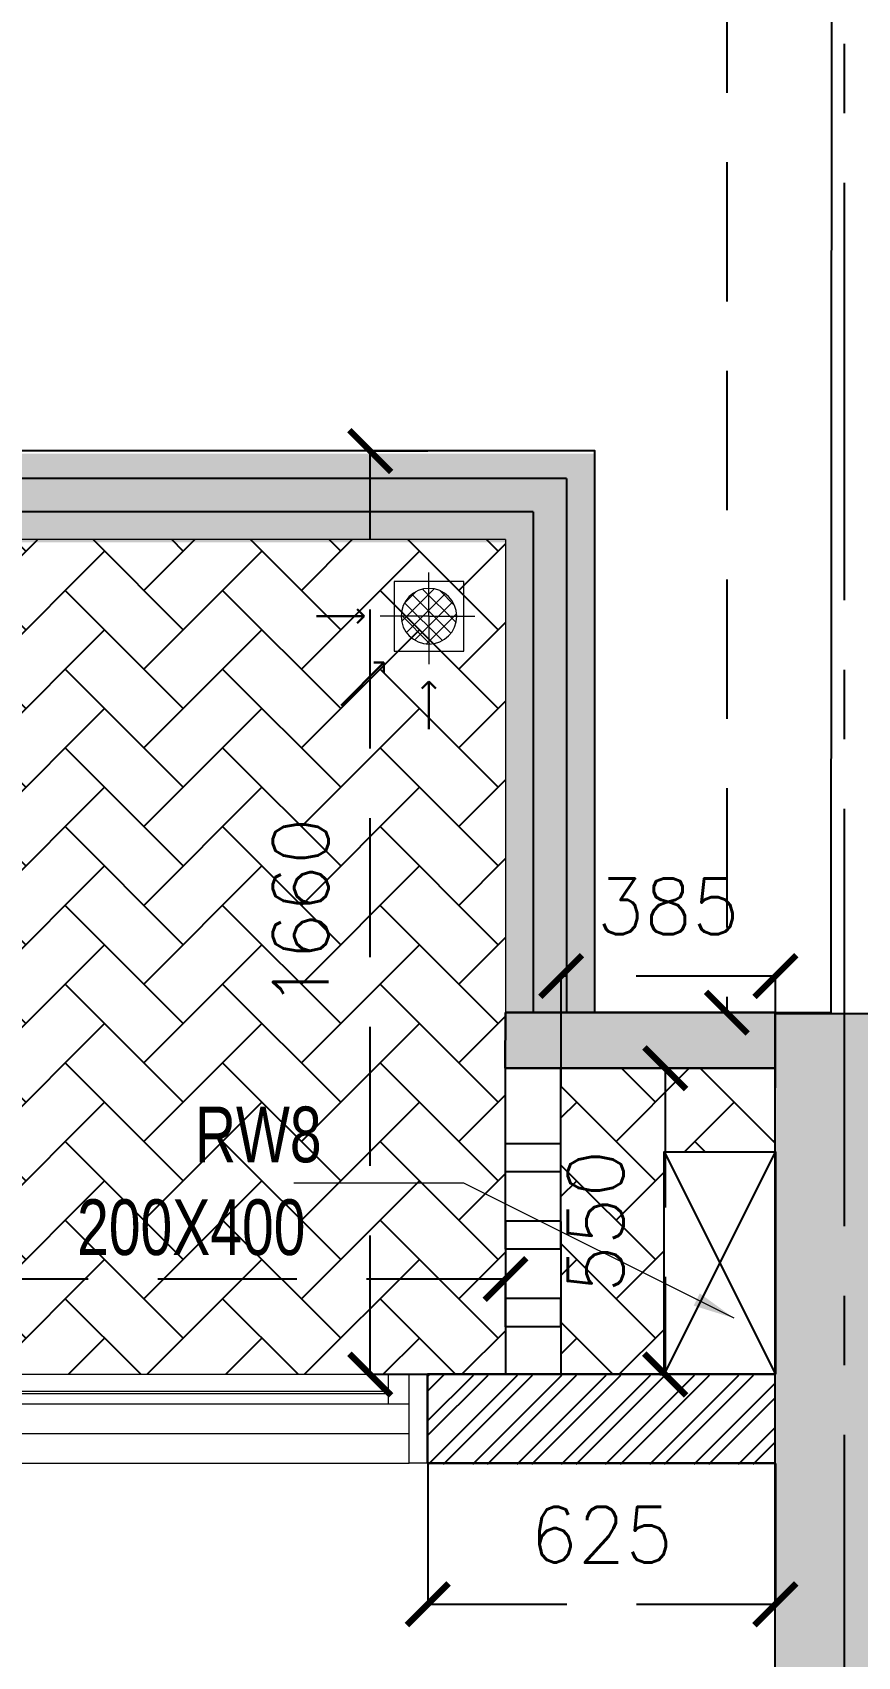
# Model space of a CAD drawing. Header units: millimetres. Extents: x 1180970 to 1231451, y -5737889 to -5695638.
# Drawn here: x 1192547 to 1194030, y -5711096 to -5708177 of the extents above; entities that cross this region are included whole.
import ezdxf

# ---------------------------------------------------------------- set-up
doc = ezdxf.new("R2010")
doc.units = ezdxf.units.MM
doc.header["$LTSCALE"] = 1000
doc.header["$MEASUREMENT"] = 0
for name, pattern in [('3BHK-A$1$AUDIT_D_120904163729-0', [0]), ('AUDIT_D_120904163729-0', [0]), ('T8(T9 IS SIMILAR) - GROUND FLOOR - DIMENSION & TEXTING$0$AUDIT_D_120904163729-0', [0]), ('T8(T9 IS SIMILAR) - GROUND FLOOR - DIMENSION & TEXTING$0$HIDDEN', [0.375, 0.25, -0.125]), ('T8_REFUGE COLUMNS$0$CENTER2', [1.125, 0.75, -0.125, 0.125, -0.125])]:
    doc.linetypes.add(name, pattern=pattern)
doc.layers.get('0').update_dxf_attribs({"linetype": 'AUDIT_D_120904163729-0'})
for name, color, linetype in [('3BHK-A$1$$1$CUT-OUT', 49, 'Continuous'), ('3BHK-A$1$A-DECK SUNK 125', 8, 'Continuous'), ('3BHK-A$1$A-Elev Feature-Chajja', 13, 'Continuous'), ('3BHK-A$1$A-HATCH -160', 251, '3BHK-A$1$AUDIT_D_120904163729-0'), ('3BHK-A$1$CUT-OUT', 49, 'Continuous'), ('3BHK-A$1$ELE 1', 1, 'Continuous'), ('A-GARDEN PARTITION', 1, 'Continuous'), ('T8(T9 IS SIMILAR) - GROUND FLOOR - DIMENSION & TEXTING$0$A-DIMENSIONS', 2, 'T8(T9 IS SIMILAR) - GROUND FLOOR - DIMENSION & TEXTING$0$HIDDEN'), ('T8(T9 IS SIMILAR) - GROUND FLOOR - DIMENSION & TEXTING$0$A-RWS NOS.', 1, 'T8(T9 IS SIMILAR) - GROUND FLOOR - DIMENSION & TEXTING$0$AUDIT_D_120904163729-0'), ('T8(T9 IS SIMILAR) - GROUND FLOOR$0$$0$A-DECK SUNK 125', 8, 'Continuous'), ('T8(T9 IS SIMILAR) - GROUND FLOOR$1$STAIRS', 1, 'Continuous'), ('T8_REFUGE COLUMNS$0$A-CENTERLINE', 193, 'T8_REFUGE COLUMNS$0$CENTER2'), ('T8_REFUGE COLUMNS$0$A-RCC COLS', 3, 'Continuous')]:
    doc.layers.add(name, color=color, linetype=linetype)
for name, color, linetype, lineweight in [('3BHK-A$1$Ele', 8, 'Continuous', 15), ('3BHK-A$1$Window', 4, 'Continuous', 20), ('3BHK-A$2$a-TOI-fixtures', 251, 'Continuous', 0), ('3BHK-A$2$A-WALL- 160', 6, 'Continuous', 30), ('T8(T9 IS SIMILAR) - GROUND FLOOR - DIMENSION & TEXTING$0$R0-18-10-2014-T1-1st Podium Floor Plan$0$Text', 2, 'Continuous', 0), ('T8(T9 IS SIMILAR) - GROUND FLOOR$0$D&W', 8, 'Continuous', 25)]:
    doc.layers.add(name, color=color, linetype=linetype, lineweight=lineweight)
doc.layers.add('T8_REFUGE COLUMNS$0$COL-HATCH', color=7, linetype='Continuous', lineweight=25, true_color=0xa3a3a3)
doc.styles.add('3BHK-A$1$Romans 1', font='romans.shx', dxfattribs={"height": 100})
doc.styles.add('T8(T9 IS SIMILAR) - GROUND FLOOR - DIMENSION & TEXTING$0$ARIAL ARROW', font='swisscl.ttf')
doc.styles.add('T8(T9 IS SIMILAR) - GROUND FLOOR - DIMENSION & TEXTING$0$Romans 1', font='romans.shx', dxfattribs={"height": 100})
doc.styles.add('T8(T9 IS SIMILAR) - GROUND FLOOR - DIMENSION & TEXTING$0$Tahoma', font='tahoma.ttf')
doc.dimstyles.new('3BHK-A$1$ALPINE S', dxfattribs={"dimscale": 0, "dimtxt": 100, "dimasz": 75, "dimexe": 0, "dimexo": 0, "dimgap": 75, "dimtad": 1, "dimdec": 0, "dimzin": 0, "dimdsep": 46, "dimtxsty": '3BHK-A$1$Romans 1', "dimblk": '3BHK-A$1$_ArchTick', "dimcen": 0.09, "dimclrd": 256, "dimclre": 256, "dimclrt": 7, "dimadec": 0, "dimazin": 0, "dimtfac": 1, "dimtdec": 0, "dimtofl": 0, "dimtmove": 1, "dimatfit": 0, "dimldrblk": '3BHK-A$1$_Open90', "dimfxl": 1, "dimtolj": 1, "dimtzin": 0, "dimarcsym": 0})
doc.dimstyles.new('T8(T9 IS SIMILAR) - GROUND FLOOR - DIMENSION & TEXTING$0$ALPINE S', dxfattribs={"dimscale": 0, "dimtxt": 100, "dimasz": 75, "dimexe": 0, "dimexo": 0, "dimgap": 75, "dimtad": 1, "dimdec": 0, "dimzin": 0, "dimdsep": 46, "dimtxsty": 'T8(T9 IS SIMILAR) - GROUND FLOOR - DIMENSION & TEXTING$0$Romans 1', "dimblk": 'T8(T9 IS SIMILAR) - GROUND FLOOR - DIMENSION & TEXTING$0$_ArchTick', "dimcen": 0.09, "dimclrd": 256, "dimclre": 256, "dimclrt": 7, "dimadec": 0, "dimazin": 0, "dimtfac": 1, "dimtdec": 0, "dimtofl": 0, "dimtmove": 1, "dimatfit": 0, "dimldrblk": 'T8(T9 IS SIMILAR) - GROUND FLOOR - DIMENSION & TEXTING$0$_Open90', "dimfxl": 1, "dimtolj": 1, "dimtzin": 0, "dimarcsym": 0})
doc.dimstyles.new('T8(T9 IS SIMILAR) - GROUND FLOOR - DIMENSION & TEXTING$0$SAMATA STD', dxfattribs={"dimtxt": 100, "dimasz": 50, "dimexe": 50, "dimexo": 50, "dimgap": 10, "dimtad": 0, "dimdec": 0, "dimrnd": 5, "dimzin": 0, "dimdsep": 46, "dimtxsty": 'T8(T9 IS SIMILAR) - GROUND FLOOR - DIMENSION & TEXTING$0$Tahoma', "dimblk": 'T8(T9 IS SIMILAR) - GROUND FLOOR - DIMENSION & TEXTING$0$_Origin2', "dimcen": -50, "dimdle": 50, "dimclrd": 7, "dimclre": 7, "dimclrt": 7, "dimadec": 0, "dimazin": 0, "dimtfac": 1, "dimtdec": 0, "dimtmove": 1, "dimatfit": 3, "dimfxl": 150, "dimtfill": 1, "dimtolj": 1, "dimtzin": 0, "dimlwd": -1, "dimlwe": -1, "dimarcsym": 0})

# ---------------------------------------------------------------- blocks, each defined once
blk = doc.blocks.new('3BHK-A$1$2400')
at = {"layer": '3BHK-A$1$Window', "color": 1, "lineweight": 13}
for p, q in [((1151176.5, -5692111.9), (1148842.5, -5692111.9)), ((1149607.5, -5692111.9), (1148880, -5692111.9)), ((1149607.5, -5692165.3), (1148880, -5692165.3)), ((1150373.7, -5692165.3), (1149645, -5692165.3)), ((1150411.2, -5692165.3), (1151176.5, -5692165.3)), ((1149607.5, -5692218.6), (1148842.5, -5692218.6)), ((1150373.7, -5692218.6), (1149645, -5692218.6)), ((1151139, -5692218.6), (1150411.2, -5692218.6)), ((1150373.7, -5692271.9), (1148842.5, -5692271.9)), ((1151139, -5692271.9), (1150411.2, -5692271.9))]:
    blk.add_line(p, q, dxfattribs=at)
at = {"layer": '3BHK-A$1$Window', "color": 5, "lineweight": 13}
for p, q in [((1149607.5, -5692142.2), (1148880, -5692142.2)), ((1149607.5, -5692146.7), (1148880, -5692146.7)), ((1150373.7, -5692183.8), (1149645, -5692183.8)), ((1150373.7, -5692200), (1149645, -5692200)), ((1151139, -5692237.2), (1150411.2, -5692237.2)), ((1151139, -5692253.3), (1150411.2, -5692253.3))]:
    blk.add_line(p, q, dxfattribs=at)
at = {"layer": '3BHK-A$1$Window', "color": 4, "lineweight": 13}
for points in [[(1148842.5, -5692111.9), (1148809.5, -5692111.9), (1148809.5, -5692271.9), (1148842.5, -5692271.9)], [(1148880, -5692146.7), (1148880, -5692165.3), (1148842.5, -5692165.3), (1148842.5, -5692111.9), (1148880, -5692111.9), (1148880, -5692142.2), (1148875.5, -5692142.2), (1148875.5, -5692146.7)], [(1149607.5, -5692146.7), (1149607.5, -5692165.3), (1149645, -5692165.3), (1149645, -5692111.9), (1149607.5, -5692111.9), (1149607.5, -5692142.2), (1149612, -5692142.2), (1149612, -5692146.7)], [(1151209.5, -5692111.9), (1151176.5, -5692111.9), (1151176.5, -5692271.9), (1151209.5, -5692271.9)], [(1149645, -5692200), (1149645, -5692218.6), (1149607.5, -5692218.6), (1149607.5, -5692165.3), (1149645, -5692165.3), (1149645, -5692183.8), (1149640.5, -5692183.8), (1149640.5, -5692200)], [(1150373.7, -5692200), (1150373.7, -5692218.6), (1150411.2, -5692218.6), (1150411.2, -5692165.3), (1150373.7, -5692165.3), (1150373.7, -5692183.8), (1150378.2, -5692183.8), (1150378.2, -5692200)], [(1150411.2, -5692253.3), (1150411.2, -5692271.9), (1150373.7, -5692271.9), (1150373.7, -5692218.6), (1150411.2, -5692218.6), (1150411.2, -5692237.2), (1150406.7, -5692237.2), (1150406.7, -5692253.3)], [(1151139, -5692253.3), (1151139, -5692271.9), (1151176.5, -5692271.9), (1151176.5, -5692218.6), (1151139, -5692218.6), (1151139, -5692237.2), (1151143.5, -5692237.2), (1151143.5, -5692253.3)]]:
    blk.add_lwpolyline(points, close=True, dxfattribs=at)
blk = doc.blocks.new('3BHK-A$1$_ArchTick')
at = {"color": 0, "linetype": 'ByBlock', "const_width": 0.15}
blk.add_lwpolyline([(-0.5, -0.5), (0.5, 0.5)], dxfattribs=at)
blk = doc.blocks.new('3BHK-A$1$_Open90')
at = {"color": 0, "linetype": 'ByBlock', "lineweight": -2}
for p, q in [((0, 0), (-1, 0)), ((-0.5, 0.5), (0, 0)), ((0, 0), (-0.5, -0.5))]:
    blk.add_line(p, q, dxfattribs=at)
blk = doc.blocks.new('T8_REFUGE COLUMNS')
at = {"layer": 'T8_REFUGE COLUMNS$0$COL-HATCH', "linetype": 'ByBlock'}
h = blk.add_hatch(color=256, dxfattribs=at)
h.dxf.hatch_style = 1
h.paths.add_polyline_path([(1194132.1, -5714149.9), (1193882.1, -5714149.9), (1193882.1, -5709939.9), (1194132.1, -5709939.9)])
at = {"layer": 'T8_REFUGE COLUMNS$0$A-CENTERLINE'}
blk.add_line((1194007.1, -5714822.3), (1194007.1, -5698573.6), dxfattribs=at)
at = {"layer": 'T8_REFUGE COLUMNS$0$A-RCC COLS', "linetype": 'ByBlock'}
blk.add_lwpolyline([(1194132.1, -5714149.9), (1193882.1, -5714149.9), (1193882.1, -5709939.9), (1194132.1, -5709939.9)], close=True, dxfattribs=at)
blk = doc.blocks.new('T8(T9 IS SIMILAR) - GROUND FLOOR - DIMENSION & TEXTING$0$_ArchTick')
at = {"color": 0, "linetype": 'ByBlock', "const_width": 0.15}
blk.add_lwpolyline([(-0.5, -0.5), (0.5, 0.5)], dxfattribs=at)
blk = doc.blocks.new('*D541')
at = {"layer": 'T8(T9 IS SIMILAR) - GROUND FLOOR - DIMENSION & TEXTING$0$A-DIMENSIONS', "linetype": 'T8(T9 IS SIMILAR) - GROUND FLOOR - DIMENSION & TEXTING$0$HIDDEN', "lineweight": -2, "transparency": 16777216}
for p, q in [((1193257.9, -5710748.9), (1193257.9, -5711001.9)), ((1193882.6, -5710748.9), (1193882.6, -5711001.9))]:
    blk.add_line(p, q, dxfattribs=at)
at = {"layer": 'T8(T9 IS SIMILAR) - GROUND FLOOR - DIMENSION & TEXTING$0$A-DIMENSIONS', "lineweight": -2, "transparency": 16777216}
blk.add_line((1193257.9, -5711001.9), (1193882.6, -5711001.9), dxfattribs=at)
at = {"layer": 'T8(T9 IS SIMILAR) - GROUND FLOOR - DIMENSION & TEXTING$0$A-DIMENSIONS', "linetype": 'ByBlock', "lineweight": -2, "transparency": 16777216, "xscale": 75, "yscale": 75, "zscale": 75, "rotation": 180}
blk.add_blockref('T8(T9 IS SIMILAR) - GROUND FLOOR - DIMENSION & TEXTING$0$_ArchTick', (1193257.9, -5711001.9), dxfattribs=at)
at = {"layer": 'T8(T9 IS SIMILAR) - GROUND FLOOR - DIMENSION & TEXTING$0$A-DIMENSIONS', "linetype": 'ByBlock', "lineweight": -2, "transparency": 16777216, "xscale": 75, "yscale": 75, "zscale": 75}
blk.add_blockref('T8(T9 IS SIMILAR) - GROUND FLOOR - DIMENSION & TEXTING$0$_ArchTick', (1193882.6, -5711001.9), dxfattribs=at)
at = {"layer": 'T8(T9 IS SIMILAR) - GROUND FLOOR - DIMENSION & TEXTING$0$A-DIMENSIONS', "color": 7, "linetype": 'ByBlock', "transparency": 16777216, "insert": (1193570.2, -5710876.9), "char_height": 100, "attachment_point": 5, "style": 'T8(T9 IS SIMILAR) - GROUND FLOOR - DIMENSION & TEXTING$0$Romans 1'}
blk.add_mtext('\\A1;625', dxfattribs=at)
blk = doc.blocks.new('T8(T9 IS SIMILAR) - GROUND FLOOR - DIMENSION & TEXTING$0$_Open90')
at = {"color": 0, "linetype": 'ByBlock', "lineweight": -2}
for p, q in [((-0.5, 0.5), (0, 0)), ((0, 0), (-1, 0)), ((0, 0), (-0.5, -0.5))]:
    blk.add_line(p, q, dxfattribs=at)
blk = doc.blocks.new('*D543')
at = {"layer": 'T8(T9 IS SIMILAR) - GROUND FLOOR - DIMENSION & TEXTING$0$A-DIMENSIONS', "linetype": 'T8(T9 IS SIMILAR) - GROUND FLOOR - DIMENSION & TEXTING$0$HIDDEN', "lineweight": -2, "transparency": 16777216}
for p, q in [((1190232.7, -5710498.9), (1190232.7, -5710417.4)), ((1193397.6, -5710498.9), (1193397.6, -5710417.4))]:
    blk.add_line(p, q, dxfattribs=at)
at = {"layer": 'T8(T9 IS SIMILAR) - GROUND FLOOR - DIMENSION & TEXTING$0$A-DIMENSIONS', "lineweight": -2, "transparency": 16777216}
blk.add_line((1193397.6, -5710417.4), (1190232.7, -5710417.4), dxfattribs=at)
at = {"layer": 'T8(T9 IS SIMILAR) - GROUND FLOOR - DIMENSION & TEXTING$0$A-DIMENSIONS', "linetype": 'ByBlock', "lineweight": -2, "transparency": 16777216, "xscale": 75, "yscale": 75, "zscale": 75, "rotation": 180}
blk.add_blockref('T8(T9 IS SIMILAR) - GROUND FLOOR - DIMENSION & TEXTING$0$_ArchTick', (1190232.7, -5710417.4), dxfattribs=at)
at = {"layer": 'T8(T9 IS SIMILAR) - GROUND FLOOR - DIMENSION & TEXTING$0$A-DIMENSIONS', "linetype": 'ByBlock', "lineweight": -2, "transparency": 16777216, "xscale": 75, "yscale": 75, "zscale": 75}
blk.add_blockref('T8(T9 IS SIMILAR) - GROUND FLOOR - DIMENSION & TEXTING$0$_ArchTick', (1193397.6, -5710417.4), dxfattribs=at)
at = {"layer": 'T8(T9 IS SIMILAR) - GROUND FLOOR - DIMENSION & TEXTING$0$A-DIMENSIONS', "color": 7, "linetype": 'ByBlock', "transparency": 16777216, "insert": (1191815.2, -5710292.4), "char_height": 100, "attachment_point": 5, "style": 'T8(T9 IS SIMILAR) - GROUND FLOOR - DIMENSION & TEXTING$0$Romans 1'}
blk.add_mtext('\\A1;3165', dxfattribs=at)
blk = doc.blocks.new('*D544')
at = {"layer": 'T8(T9 IS SIMILAR) - GROUND FLOOR - DIMENSION & TEXTING$0$A-DIMENSIONS', "linetype": 'T8(T9 IS SIMILAR) - GROUND FLOOR - DIMENSION & TEXTING$0$HIDDEN', "lineweight": -2, "transparency": 16777216}
for p, q in [((1193258, -5708929.3), (1193154.5, -5708929.3)), ((1193257.9, -5710588.9), (1193154.5, -5710588.9))]:
    blk.add_line(p, q, dxfattribs=at)
at = {"layer": 'T8(T9 IS SIMILAR) - GROUND FLOOR - DIMENSION & TEXTING$0$A-DIMENSIONS', "lineweight": -2, "transparency": 16777216}
blk.add_line((1193154.5, -5710588.9), (1193154.5, -5708929.3), dxfattribs=at)
at = {"layer": 'T8(T9 IS SIMILAR) - GROUND FLOOR - DIMENSION & TEXTING$0$A-DIMENSIONS', "linetype": 'ByBlock', "lineweight": -2, "transparency": 16777216, "xscale": 75, "yscale": 75, "zscale": 75}
for p, rotation in [((1193154.5, -5708929.3), 90), ((1193154.5, -5710588.9), 270)]:
    blk.add_blockref('T8(T9 IS SIMILAR) - GROUND FLOOR - DIMENSION & TEXTING$0$_ArchTick', p, dxfattribs=dict(at, rotation=rotation))
at = {"layer": 'T8(T9 IS SIMILAR) - GROUND FLOOR - DIMENSION & TEXTING$0$A-DIMENSIONS', "color": 7, "linetype": 'ByBlock', "transparency": 16777216, "insert": (1193029.5, -5709759.1), "char_height": 100, "attachment_point": 5, "rotation": 90, "style": 'T8(T9 IS SIMILAR) - GROUND FLOOR - DIMENSION & TEXTING$0$Romans 1'}
blk.add_mtext('\\A1;1660', dxfattribs=at)
blk = doc.blocks.new('*D545')
at = {"layer": 'T8(T9 IS SIMILAR) - GROUND FLOOR - DIMENSION & TEXTING$0$A-DIMENSIONS', "linetype": 'T8(T9 IS SIMILAR) - GROUND FLOOR - DIMENSION & TEXTING$0$HIDDEN', "lineweight": -2, "transparency": 16777216}
for p, q in [((1193497.6, -5710073.9), (1193497.6, -5709872.8)), ((1193882.7, -5710073.9), (1193882.7, -5709872.8))]:
    blk.add_line(p, q, dxfattribs=at)
at = {"layer": 'T8(T9 IS SIMILAR) - GROUND FLOOR - DIMENSION & TEXTING$0$A-DIMENSIONS', "lineweight": -2, "transparency": 16777216}
blk.add_line((1193882.7, -5709872.8), (1193497.6, -5709872.8), dxfattribs=at)
at = {"layer": 'T8(T9 IS SIMILAR) - GROUND FLOOR - DIMENSION & TEXTING$0$A-DIMENSIONS', "linetype": 'ByBlock', "lineweight": -2, "transparency": 16777216, "xscale": 75, "yscale": 75, "zscale": 75, "rotation": 180}
blk.add_blockref('T8(T9 IS SIMILAR) - GROUND FLOOR - DIMENSION & TEXTING$0$_ArchTick', (1193497.6, -5709872.8), dxfattribs=at)
at = {"layer": 'T8(T9 IS SIMILAR) - GROUND FLOOR - DIMENSION & TEXTING$0$A-DIMENSIONS', "linetype": 'ByBlock', "lineweight": -2, "transparency": 16777216, "xscale": 75, "yscale": 75, "zscale": 75}
blk.add_blockref('T8(T9 IS SIMILAR) - GROUND FLOOR - DIMENSION & TEXTING$0$_ArchTick', (1193882.7, -5709872.8), dxfattribs=at)
at = {"layer": 'T8(T9 IS SIMILAR) - GROUND FLOOR - DIMENSION & TEXTING$0$A-DIMENSIONS', "color": 7, "linetype": 'ByBlock', "transparency": 16777216, "insert": (1193690.1, -5709747.8), "char_height": 100, "attachment_point": 5, "style": 'T8(T9 IS SIMILAR) - GROUND FLOOR - DIMENSION & TEXTING$0$Romans 1'}
blk.add_mtext('\\A1;385', dxfattribs=at)
blk = doc.blocks.new('*D546')
at = {"layer": 'T8(T9 IS SIMILAR) - GROUND FLOOR - DIMENSION & TEXTING$0$A-DIMENSIONS', "linetype": 'T8(T9 IS SIMILAR) - GROUND FLOOR - DIMENSION & TEXTING$0$HIDDEN', "lineweight": -2, "transparency": 16777216}
for p, q in [((1193674.7, -5710038.5), (1193684.6, -5710038.5)), ((1193674.7, -5710588.9), (1193684.6, -5710588.9))]:
    blk.add_line(p, q, dxfattribs=at)
at = {"layer": 'T8(T9 IS SIMILAR) - GROUND FLOOR - DIMENSION & TEXTING$0$A-DIMENSIONS', "lineweight": -2, "transparency": 16777216}
blk.add_line((1193684.6, -5710038.5), (1193684.6, -5710588.9), dxfattribs=at)
at = {"layer": 'T8(T9 IS SIMILAR) - GROUND FLOOR - DIMENSION & TEXTING$0$A-DIMENSIONS', "linetype": 'ByBlock', "lineweight": -2, "transparency": 16777216, "xscale": 75, "yscale": 75, "zscale": 75}
for p, rotation in [((1193684.6, -5710038.5), 90), ((1193684.6, -5710588.9), 270)]:
    blk.add_blockref('T8(T9 IS SIMILAR) - GROUND FLOOR - DIMENSION & TEXTING$0$_ArchTick', p, dxfattribs=dict(at, rotation=rotation))
at = {"layer": 'T8(T9 IS SIMILAR) - GROUND FLOOR - DIMENSION & TEXTING$0$A-DIMENSIONS', "color": 7, "linetype": 'ByBlock', "transparency": 16777216, "insert": (1193559.6, -5710313.7), "char_height": 100, "attachment_point": 5, "rotation": 90, "style": 'T8(T9 IS SIMILAR) - GROUND FLOOR - DIMENSION & TEXTING$0$Romans 1'}
blk.add_mtext('\\A1;550', dxfattribs=at)
blk = doc.blocks.new('T8(T9 IS SIMILAR) - GROUND FLOOR - DIMENSION & TEXTING$0$_Origin2')
at = {"color": 0, "linetype": 'ByBlock', "lineweight": -2}
blk.add_line((-0.5, 0), (-1, 0), dxfattribs=at)
for radius in [0.5, 0.25]:
    blk.add_circle((0, 0), radius, dxfattribs=at)
blk = doc.blocks.new('*D498')
at = {"layer": 'T8(T9 IS SIMILAR) - GROUND FLOOR - DIMENSION & TEXTING$0$A-DIMENSIONS', "linetype": 'T8(T9 IS SIMILAR) - GROUND FLOOR - DIMENSION & TEXTING$0$HIDDEN', "lineweight": -2, "transparency": 16777216}
for p, q in [((1193985.5, -5705410.3), (1193795.4, -5705410.3)), ((1193982.9, -5709938.7), (1193795.4, -5709938.7))]:
    blk.add_line(p, q, dxfattribs=at)
at = {"layer": 'T8(T9 IS SIMILAR) - GROUND FLOOR - DIMENSION & TEXTING$0$A-DIMENSIONS', "lineweight": -2, "transparency": 16777216}
blk.add_line((1193795.4, -5705410.3), (1193795.4, -5709938.7), dxfattribs=at)
at = {"layer": 'T8(T9 IS SIMILAR) - GROUND FLOOR - DIMENSION & TEXTING$0$A-DIMENSIONS', "linetype": 'ByBlock', "lineweight": -2, "transparency": 16777216, "xscale": 75, "yscale": 75, "zscale": 75}
for p, rotation in [((1193795.4, -5705410.3), 90), ((1193795.4, -5709938.7), 270)]:
    blk.add_blockref('T8(T9 IS SIMILAR) - GROUND FLOOR - DIMENSION & TEXTING$0$_ArchTick', p, dxfattribs=dict(at, rotation=rotation))
at = {"layer": 'T8(T9 IS SIMILAR) - GROUND FLOOR - DIMENSION & TEXTING$0$A-DIMENSIONS', "color": 7, "linetype": 'ByBlock', "transparency": 16777216, "insert": (1193670.4, -5707674.5), "char_height": 100, "attachment_point": 5, "rotation": 90, "style": 'T8(T9 IS SIMILAR) - GROUND FLOOR - DIMENSION & TEXTING$0$Romans 1'}
blk.add_mtext('\\A1;4528', dxfattribs=at)
blk = doc.blocks.new('3BHK-A$1$A$C1DA736AB')
at = {"layer": '3BHK-A$2$a-TOI-fixtures', "linetype": 'ByBlock'}
for points in [[(117, 0.4, 0), (202.3, 0.4, 0)], [(81.7, -82.8, 0), (158.2, -159.9, 0)], [(0.4, -117, 0), (0.4, -202.3, 0)]]:
    blk.add_leader(points, dimstyle='3BHK-A$1$ALPINE S', override={"dimscale": 1, "dimasz": 25, "dimtad": 0, "dimfxl": 5, "dimtfill": 1, "dimarcsym": 1}, dxfattribs=at)
blk = doc.blocks.new('3BHK-A$1$Type-A-First Floor Plan-bottom-up$0$FLOOR TRAP-flat-6')
at = {"layer": '3BHK-A$2$a-TOI-fixtures'}
h = blk.add_hatch(dxfattribs=at)
h.set_pattern_fill('ACET-2D-_USER', color=256, scale=20, angle=45, style=0, double=1, pattern_type=0)
h.set_pattern_definition([(45, (-789896.981, 5385770.066), (-14.142135624, 14.142135624), []), (135, (-789896.981, 5385770.066), (-14.142135624, -14.142135624), [])])
edge = h.paths.add_edge_path()
edge.add_arc((150, 150), 50, 0, 360)
for q in [(150, 228.6), (67.6, 150), (237.4, 150), (150, 63.6)]:
    blk.add_line((150, 150), q, dxfattribs=at)
blk.add_lwpolyline([(87.5, 212.5), (212.5, 212.5), (212.5, 87.5), (87.5, 87.5)], close=True, dxfattribs=at)
blk.add_circle((150, 150), 50, dxfattribs=at)
at = {"layer": '3BHK-A$2$A-WALL- 160', "linetype": 'ByBlock'}
blk.add_blockref('3BHK-A$1$A$C1DA736AB', (149.6, 149.6, 0), dxfattribs=at)
blk = doc.blocks.new('3BHK-A')
at = {"layer": '3BHK-A$1$A-DECK SUNK 125'}
h = blk.add_hatch(dxfattribs=at)
h.set_pattern_fill('AR-HBONE', color=256, scale=25)
h.paths.add_polyline_path([(1193397.4, -5709088.5), (1190792.7, -5709088.7), (1190792.7, -5709388.5), (1190232.7, -5709388.5), (1190232.7, -5710588.5), (1193397.4, -5710588.5)])
h.paths.add_polyline_path([(1193497.4, -5710588.5), (1193497.3, -5710038.5), (1193882.3, -5710038.5), (1193882.3, -5710188.5), (1193682.6, -5710188.5), (1193682.6, -5710588.5)])
at = {"layer": '3BHK-A$1$A-HATCH -160', "linetype": 'ByBlock'}
h = blk.add_hatch(dxfattribs=at)
h.set_pattern_fill('ZIGZAG', color=256, scale=250)
h.set_pattern_definition([(9e-15, (1e-08, 0), (31.25, 31.25), [31.25, -31.25]), (90, (31.25, 0), (-31.25, 31.25), [31.25, -31.25])])
h.paths.add_polyline_path([(1185182.8, -5714749.5), (1186532.7, -5714749.5), (1186532.7, -5714149.5), (1186632.7, -5714149.5), (1186632.7, -5714749.5), (1188712.7, -5714749.5), (1188712.7, -5714049.5), (1189032.5, -5714049.5), (1189032.5, -5714149.5), (1188812.7, -5714149.5), (1188812.7, -5715449.5), (1189032.5, -5715449.5), (1189032.5, -5715549.5), (1188712.7, -5715549.5), (1188712.7, -5714849.5), (1186632.7, -5714849.5), (1186632.7, -5715664.5), (1186532.7, -5715664.5), (1186532.7, -5714849.5), (1185182.8, -5714849.5)])
h.paths.add_polyline_path([(1185182.8, -5713249.5), (1185782.7, -5713249.5), (1185782.7, -5713149.5), (1185182.8, -5713149.5)])
h.paths.add_polyline_path([(1186532.7, -5710699.5), (1186632.7, -5710699.5), (1186632.7, -5713249.5), (1186532.7, -5713249.5)])
h.paths.add_polyline_path([(1186532.7, -5717399.5), (1186632.7, -5717399.5), (1186632.7, -5716414.5), (1186532.7, -5716414.5)])
h.paths.add_polyline_path([(1194902.2, -5715375), (1194082.3, -5715375), (1194082.3, -5715475), (1194902.2, -5715475)])
h.paths.add_polyline_path([(1195782.2, -5715375), (1196682.2, -5715375), (1196682.2, -5715475), (1195782.2, -5715475)])
h.paths.add_polyline_path([(1194132.5, -5714149.9), (1196532.4, -5714149.9), (1196532.4, -5714049.9), (1194132.5, -5714049.9)])
h.paths.add_polyline_path([(1197432.4, -5711800.2), (1197532.4, -5711800.2), (1197532.4, -5714149.9), (1197432.4, -5714149.9)])
h.paths.add_polyline_path([(1198282.4, -5714149.9), (1198958.7, -5714149.9), (1198958.7, -5714049.9), (1198282.4, -5714049.9)])
h.paths.add_polyline_path([(1196871.9, -5720208.6), (1196082.2, -5720209.7), (1196082.3, -5720109.7), (1196082.2, -5720109.7), (1196182.2, -5720109.7), (1196871.9, -5720108.6)])
h.paths.add_polyline_path([(1193397.2, -5709939.9), (1193882.3, -5709939.6), (1193882.3, -5710040.1), (1193397.3, -5710040.1)])
h.paths.add_polyline_path([(1186632.7, -5708554.7), (1187192.3, -5708554.8), (1187192.3, -5708654.7), (1186632.7, -5708654.7)])
h.paths.add_polyline_path([(1194182.3, -5715724), (1194082.3, -5715724), (1194082.3, -5715474), (1194182.3, -5715474)])
h = blk.add_hatch(dxfattribs=at)
h.set_pattern_fill('ANSI32', color=256, scale=150)
h.set_pattern_definition([(45, (-0.65, 1285.594), (-39.77475644, 39.77475644), []), (45, (25.864, 1285.594), (-39.77475644, 39.77475644), [])])
h.paths.add_polyline_path([(1193257.5, -5710589.8), (1193882.6, -5710590), (1193882.6, -5710749.9), (1193257.5, -5710749.8)])
at = {"layer": '3BHK-A$1$$1$CUT-OUT', "elevation": 0}
blk.add_lwpolyline([(1193497.4, -5710588.5), (1193497.3, -5710038.5), (1193397.3, -5710038.5), (1193397.4, -5710588.5)], close=True, dxfattribs=at)
at = {"layer": '3BHK-A$1$A-Elev Feature-Chajja', "color": 4, "elevation": 0}
for points in [[(1193497.3, -5710174.2), (1193397.3, -5710174.2), (1193397.3, -5710224.2), (1193497.3, -5710224.2)], [(1193497.3, -5710313.3), (1193397.3, -5710313.3), (1193397.3, -5710363.3), (1193497.3, -5710363.3)], [(1193497.3, -5710452.4), (1193397.3, -5710452.4), (1193397.3, -5710502.4), (1193497.3, -5710502.4)]]:
    blk.add_lwpolyline(points, close=True, dxfattribs=at)
at = {"layer": '3BHK-A$1$CUT-OUT'}
for p, q in [((1193882.3, -5710188.5, 0), (1193682.6, -5710588.5, 0)), ((1193682.6, -5710188.5, 0), (1193882.6, -5710588.5, 0))]:
    blk.add_line(p, q, dxfattribs=at)
at = {"layer": '3BHK-A$1$CUT-OUT', "elevation": 0}
blk.add_lwpolyline([(1193882.6, -5710588.5), (1193682.6, -5710588.5), (1193682.6, -5710188.5), (1193882.6, -5710188.5)], close=True, dxfattribs=at)
at = {"layer": '3BHK-A$1$Ele'}
for p, q in [((1193557.4, -5708928.5, 0), (1190632.7, -5708928.5, 0)), ((1193557.4, -5708928.5, 0), (1193557.4, -5709938.8, 0)), ((1193397.4, -5709088.5, 0), (1190792.7, -5709088.5, 0)), ((1193397.4, -5709088.5, 0), (1193397.4, -5709938.8, 0))]:
    blk.add_line(p, q, dxfattribs=at)
at = {"layer": '3BHK-A$1$ELE 1'}
for p, q in [((1193507.1, -5708978.5, 0), (1190682.7, -5708978.5, 0)), ((1193507.1, -5708978.5, 0), (1193507.4, -5709938.8, 0)), ((1193447.4, -5709038.5, 0), (1190742.7, -5709038.5, 0)), ((1193447.4, -5709038.5, 0), (1193447.4, -5709938.8, 0))]:
    blk.add_line(p, q, dxfattribs=at)
at = {"layer": '3BHK-A$2$A-WALL- 160', "linetype": 'ByBlock'}
for p, q in [((1193257.5, -5710588.5, 0), (1193257.5, -5710748.5, 0)), ((1193257.5, -5710748.5, 0), (1193882.6, -5710748.5, 0))]:
    blk.add_line(p, q, dxfattribs=at)
at = {"layer": '3BHK-A$2$A-WALL- 160', "linetype": 'ByBlock', "elevation": 0}
blk.add_lwpolyline([(1193397.4, -5709938.5), (1193882.3, -5709938.5), (1193882.3, -5710038.5), (1193397.3, -5710038.5)], close=True, dxfattribs=at)
blk.add_lwpolyline([(1193257.5, -5710588.5), (1193882.6, -5710588.5)], dxfattribs=at)
at = {"layer": '3BHK-A$2$a-TOI-fixtures', "extrusion": (0, 0, -1), "zscale": -1}
blk.add_blockref('3BHK-A$1$Type-A-First Floor Plan-bottom-up$0$FLOOR TRAP-flat-6', (-1193410, -5709376.2, 0), dxfattribs=at)
at = {"layer": '3BHK-A$2$A-WALL- 160', "linetype": 'ByBlock', "xscale": -1}
blk.add_blockref('3BHK-A$1$2400', (2342066.9, -18476.6, 0), dxfattribs=at)
blk = doc.blocks.new('T8(T9 IS SIMILAR) - GROUND FLOOR')
at = {"layer": 'T8(T9 IS SIMILAR) - GROUND FLOOR$0$$0$A-DECK SUNK 125'}
h = blk.add_hatch(dxfattribs=at)
h.set_pattern_fill('AR-HBONE', color=256, scale=25)
h.set_pattern_definition([(45, (0.16, -4.76), (1e-14, 141.4213562), [300, -100]), (135, (70.87, 65.95), (1e-14, 141.4213562), [300, -100])])
h.paths.add_polyline_path([(1222512.2, -5708718.7), (1222512.1, -5708555.2), (1222912.3, -5708555.2), (1222912.3, -5708254.9), (1225512.4, -5708254.9), (1225512.4, -5708558.5), (1225352.5, -5708558.5), (1225352.4, -5708418.4), (1223072.4, -5708418.3), (1223072.4, -5708718.7)])
h.paths.add_polyline_path([(1222311.9, -5709227.6), (1221911.8, -5709227.6), (1221911.8, -5708928.3), (1218987.3, -5708928.6), (1218987.2, -5709943.6), (1219147.6, -5709943.5), (1219147.3, -5709093.5), (1221752.1, -5709093.5), (1221752.1, -5709392.6), (1222312, -5709392.6)])
h.paths.add_polyline_path([(1206347.5, -5700669.5), (1206347.5, -5700506.2), (1209277.5, -5700506.2), (1209277.5, -5701091.8), (1209117.5, -5701091.8), (1209117.5, -5700669.5)])
h.paths.add_polyline_path([(1206197.4, -5700669.5), (1206197.4, -5700509.3), (1203267.4, -5700509.3), (1203267.4, -5701091.7), (1203427.4, -5701091.9), (1203427.4, -5700669.5)])
h.paths.add_polyline_path([(1190232.9, -5709392.6), (1190232.9, -5709232.6), (1190632.9, -5709232.6), (1190632.9, -5708933.3), (1193557.7, -5708934.1), (1193557.8, -5709943.6), (1193397.4, -5709943.5), (1193397.7, -5709093.5), (1190792.9, -5709093.4), (1190792.9, -5709392.6)])
h.paths.add_polyline_path([(1190032.5, -5708718.7), (1190032.5, -5708558.7), (1189632.5, -5708558.6), (1189632.5, -5708258.3), (1187032.5, -5708258.2), (1187032.5, -5708558.7), (1187192.5, -5708558.7), (1187192.5, -5708418.4), (1189472.5, -5708418.3), (1189472.5, -5708718.7)])
h.paths.add_polyline_path([(1203267.4, -5728688.6), (1203427.4, -5728688.6), (1203427.4, -5729114.1), (1206197.4, -5729114.1), (1206197.4, -5729274.1), (1203267.4, -5729274.1)])
at = {"layer": 'T8(T9 IS SIMILAR) - GROUND FLOOR$1$STAIRS', "linetype": 'ByBlock', "elevation": 0}
blk.add_lwpolyline([(1190232.9, -5709227.6), (1190632.9, -5709227.6), (1190632.8, -5708928.5), (1193557.3, -5708928.4), (1193557.4, -5709938.8)], dxfattribs=at)
at = {"layer": 'T8(T9 IS SIMILAR) - GROUND FLOOR$0$D&W', "linetype": 'ByBlock'}
for name in ['T8_REFUGE COLUMNS', '3BHK-A']:
    blk.add_blockref(name, (0, 0), dxfattribs=at)
blk = doc.blocks.new('T8(T9 IS SIMILAR) - GROUND FLOOR - DIMENSION & TEXTING')
at = {"layer": 'T8(T9 IS SIMILAR) - GROUND FLOOR - DIMENSION & TEXTING$0$A-RWS NOS.', "linetype": 'ByBlock', "insert": (1189552.8, -5710107.5, -0.5), "char_height": 100, "width": 3499.366, "attachment_point": 1, "style": 'T8(T9 IS SIMILAR) - GROUND FLOOR - DIMENSION & TEXTING$0$ARIAL ARROW'}
blk.add_mtext('\\pi3286.52148;RW8\\P\\pi3074.79146;200X400', dxfattribs=at)
at = {"layer": 'T8(T9 IS SIMILAR) - GROUND FLOOR - DIMENSION & TEXTING$0$A-DIMENSIONS', "linetype": 'ByBlock'}
for base, p1, p2, angle, picture, middle in [((1193795.4, -5709938.7), (1193985.5, -5705410.3, -4.9), (1193982.9, -5709938.7, -4.9), 90, '*D498', (1193670.4, -5707674.5)), ((1193154.5, -5708929.3, 0.5), (1193257.9, -5710588.9, 0.5), (1193258, -5708929.3, 0), 90, '*D544', (1193029.5, -5709759.1, 0.5)), ((1193684.6, -5710588.9, 0.5), (1193674.7, -5710038.5, 0), (1193674.7, -5710588.9, 0.5), 90, '*D546', (1193559.6, -5710313.7, 0.5)), ((1190232.7, -5710417.4, 0.5), (1193397.6, -5710498.9, 0.5), (1190232.7, -5710498.9, 0.9), 180, '*D543', (1191815.2, -5710292.4, 0.5)), ((1193882.6, -5711001.9, 0.5), (1193257.9, -5710748.9, 0.5), (1193882.6, -5710748.9, 0.5), 180, '*D541', (1193570.2, -5710876.9, 0.5))]:
    dim = blk.add_linear_dim(base=base, p1=p1, p2=p2, angle=angle, dimstyle='T8(T9 IS SIMILAR) - GROUND FLOOR - DIMENSION & TEXTING$0$ALPINE S', override={"dimscale": 1, "dimfxl": 5, "dimarcsym": 1}, dxfattribs=at)
    dim.commit()
    dim.dimension.update_dxf_attribs({"geometry": picture, "text_midpoint": middle})
dim = blk.add_linear_dim(base=(1193497.6, -5709872.8, 0.5), p1=(1193882.7, -5710073.9, 0.9), p2=(1193497.6, -5710073.9, 0.5), angle=180, dimstyle='T8(T9 IS SIMILAR) - GROUND FLOOR - DIMENSION & TEXTING$0$ALPINE S', override={"dimscale": 1, "dimfxl": 5, "dimarcsym": 1}, dxfattribs=at)
dim.commit()
dim.dimension.update_dxf_attribs({"geometry": '*D545', "text_midpoint": (1193690.1, -5709872.8, 0.5), "dimtype": 128})
at = {"layer": 'T8(T9 IS SIMILAR) - GROUND FLOOR - DIMENSION & TEXTING$0$R0-18-10-2014-T1-1st Podium Floor Plan$0$Text'}
blk.add_leader([(1193808.4, -5710487.7, -0.5), (1193322.9, -5710245.2, -0.5), (1193016.9, -5710245.2, -0.5)], dimstyle='T8(T9 IS SIMILAR) - GROUND FLOOR - DIMENSION & TEXTING$0$SAMATA STD', override={"dimasz": 75, "dimclrd": 2, "dimfxlon": 1, "dimarcsym": 1}, dxfattribs=at)

msp = doc.modelspace()

# ---------------------------------------------------------------- block references
at = {"linetype": 'ByBlock'}
msp.add_blockref('T8(T9 IS SIMILAR) - GROUND FLOOR', (0, 0), dxfattribs=at)

# ---------------------------------------------------------------- next in the draw order: block references
msp.add_blockref('T8(T9 IS SIMILAR) - GROUND FLOOR - DIMENSION & TEXTING', (0, 0), dxfattribs=at)

# ---------------------------------------------------------------- next in the draw order: linework, layer by layer
at = {"layer": 'A-GARDEN PARTITION'}
msp.add_line((1193982.9, -5709938.7, -4.9), (1193985.5, -5705410.3, -4.9), dxfattribs=at)

doc.saveas('drawing.dxf')
